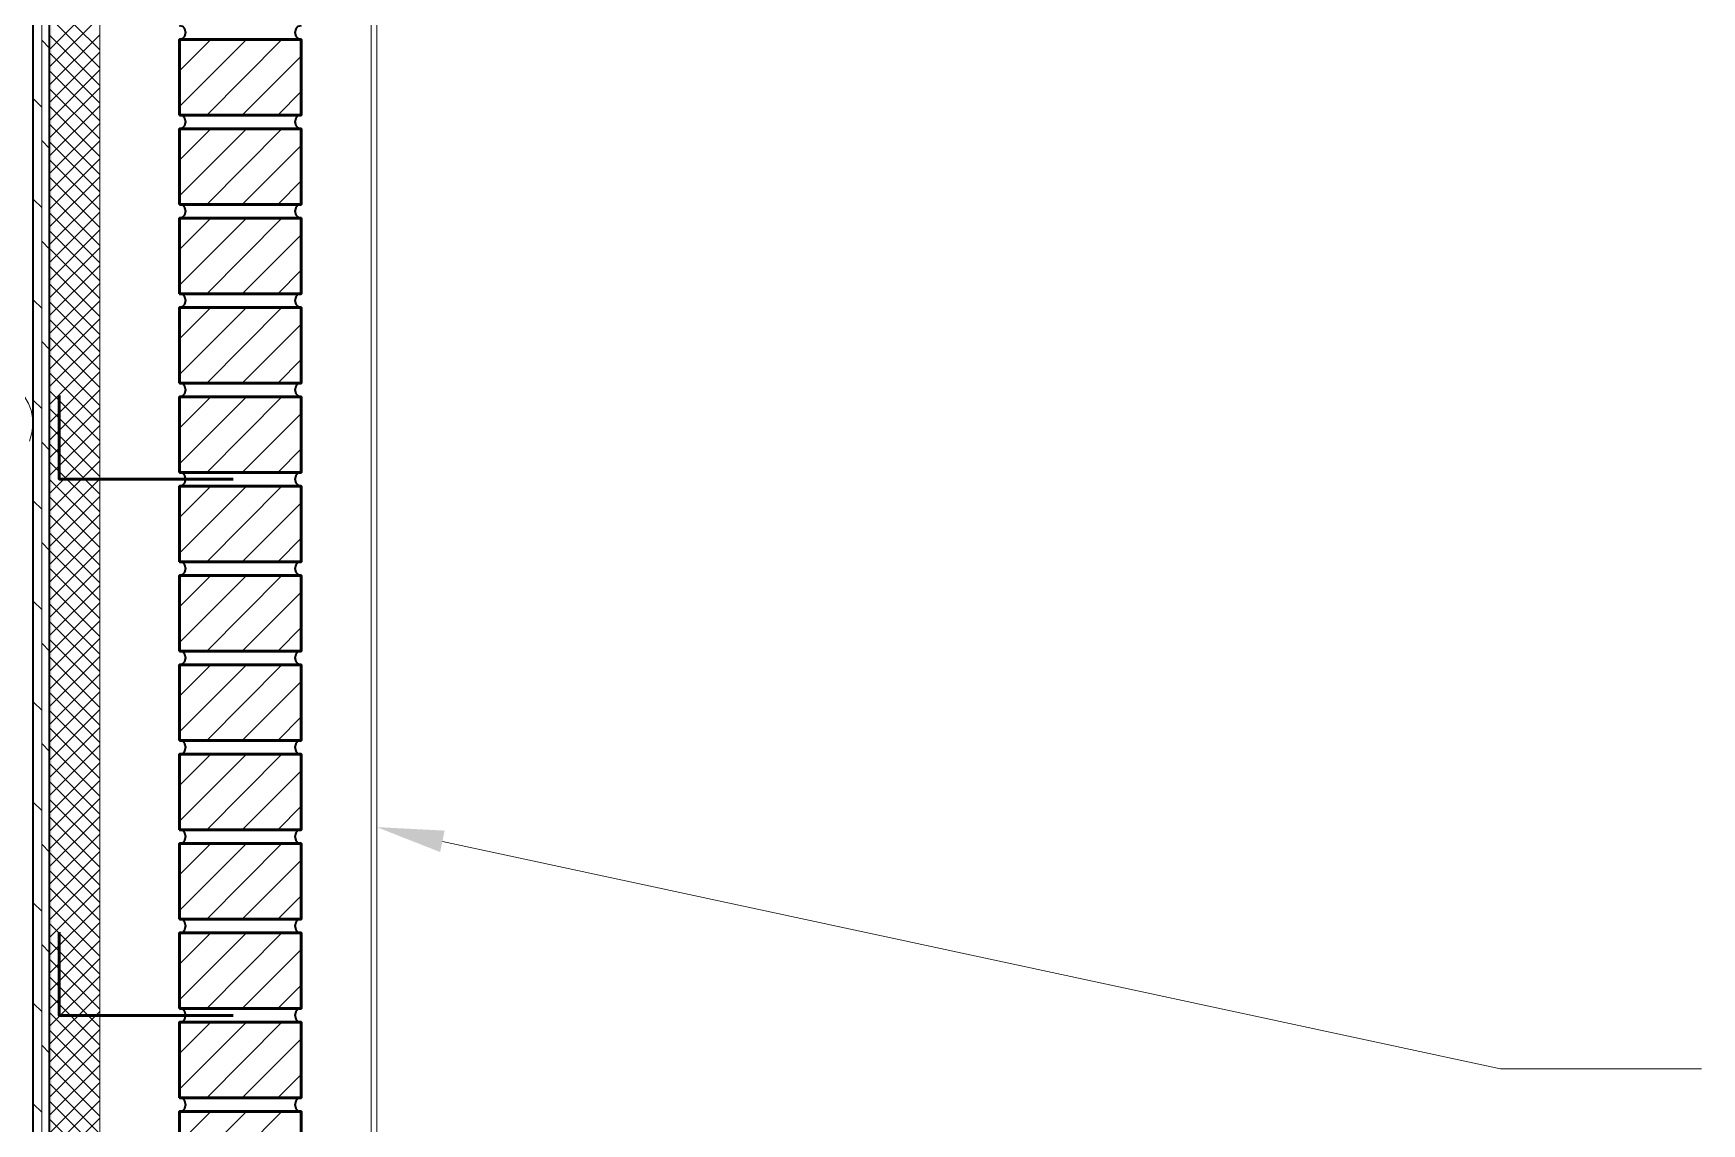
# Model space of a CAD drawing. Header units: inches. Extents: x 5 to 516, y -193 to 129.
# Drawn here: x 49.547 to 53.694, y -184.48 to -181.768 of the extents above; entities that cross this region are included whole.
import ezdxf

# ---------------------------------------------------------------- set-up
doc = ezdxf.new("R2010")
doc.units = ezdxf.units.IN
doc.header["$MEASUREMENT"] = 0
doc.layers.add('PDF7_Geometry', color=7, linetype='Continuous')
doc.layers.add('PDF7_Solid Fills', color=7, linetype='Continuous')

msp = doc.modelspace()

# ---------------------------------------------------------------- hatches: boundary and pattern name
at = {"layer": 'PDF7_Solid Fills', "transparency": 33554559}
h = msp.add_hatch(color=256, dxfattribs=at)
h.paths.add_polyline_path([(49.5935534, -190.8846732), (49.5879978, -189.5746731), (49.5879978, -190.8891177), (49.8679977, -190.8891177), (49.8702199, -190.8846734), (49.9935527, -190.8846734), (49.9935527, -190.8791178), (49.8668867, -190.8791178), (49.8646645, -190.8846734)])
h.paths.add_polyline_path([(49.5935532, -189.5757854), (49.5924421, -172.2280057), (49.5924421, -189.5757854)])

# ---------------------------------------------------------------- linework, layer by layer
at = {"layer": 'PDF7_Geometry', "lineweight": 35}
msp.add_lwpolyline([(49.545775, -172.2280057), (49.545775, -190.8946738), (49.5868862, -190.8946738), (49.5868862, -172.2280057)], close=True, dxfattribs=at)
at = {"layer": 'PDF7_Geometry', "lineweight": 15}
for points in [[(49.5679975, -190.8946733), (49.5679975, -172.2280051)], [(50.3868859, -190.788007), (50.3868859, -180.0513389), (50.3935526, -180.0446723), (50.3935526, -180.0380056)], [(50.4002198, -190.8035619), (50.4002198, -180.0346718), (50.3979976, -180.0291163), (50.392442, -180.026894)], [(49.7124417, -181.8091177), (49.5868862, -181.6846732)], [(49.5868867, -181.8080055), (49.7124423, -181.6824499)], [(49.7124417, -181.8535614), (49.5868862, -181.7280059)], [(49.5868867, -181.8513393), (49.7124423, -181.7268948)], [(49.5868867, -181.8046723), (49.5679979, -181.7846723)], [(49.7124417, -181.8980063), (49.5868862, -181.7724508)], [(49.5868867, -181.8957831), (49.7124423, -181.7713386)], [(49.9102194, -181.8613389), (49.9879972, -181.7835611)], [(49.9102194, -181.9502287), (50.0768861, -181.783562)], [(49.9779978, -181.9713389), (50.1646645, -181.7835612)], [(49.7124417, -181.941339), (49.5868862, -181.8168946)], [(49.5868867, -181.940228), (49.7124423, -181.8146724)], [(50.0657754, -181.9713389), (50.2124421, -181.8246723)], [(49.7124417, -181.9857839), (49.5868862, -181.8613395)], [(49.5868867, -181.9846729), (49.7124423, -181.8591173)], [(49.7124417, -182.0302277), (49.5868862, -181.9057832)], [(49.5868867, -182.0280056), (49.7124423, -181.9035611)], [(50.1546641, -181.9713389), (50.2124418, -181.9124501)], [(49.5679975, -181.9513386), (49.5468864, -181.9313386)], [(49.7124417, -182.0746726), (49.5868862, -181.949117)], [(49.5868867, -182.0724505), (49.7124423, -181.948006)], [(49.7124417, -182.1191175), (49.5868862, -181.9935619)], [(49.5868867, -182.1168954), (49.7124423, -181.9924509)], [(49.5868867, -182.0546723), (49.5679979, -182.0346723)], [(49.7124417, -182.1624502), (49.5868862, -182.0380058)], [(49.5868867, -182.1613391), (49.7124423, -182.0357836)], [(49.9102194, -182.0835611), (49.9879972, -182.0057833)], [(49.9102194, -182.1724509), (50.0768861, -182.0057843)], [(49.9779978, -182.1935612), (50.1646645, -182.0057834)], [(50.0657754, -182.1935612), (50.2124421, -182.0468945)], [(49.7124417, -182.2068951), (49.5868862, -182.0824507)], [(49.5868867, -182.205784), (49.7124423, -182.0802285)], [(49.7124417, -182.2513389), (49.5868862, -182.1257833)], [(49.5868867, -182.2491167), (49.7124423, -182.1246723)], [(50.1546641, -182.1935612), (50.2124418, -182.1346723)], [(49.5679975, -182.2013386), (49.5468864, -182.1813386)], [(49.7124417, -182.2957838), (49.5868862, -182.1702282)], [(49.5868867, -182.2935616), (49.7124423, -182.1691172)], [(49.7124417, -182.3391176), (49.5868862, -182.2146732)], [(49.5868867, -182.3380054), (49.7124423, -182.2124498)], [(49.9102194, -182.3057834), (49.9879972, -182.2280056)], [(49.9102194, -182.3946732), (50.0768861, -182.2280065)], [(49.9779978, -182.4157834), (50.1646645, -182.2280056)], [(49.5868867, -182.3046723), (49.5679979, -182.2846723)], [(49.7124417, -182.3835614), (49.5868862, -182.2591169)], [(49.5868867, -182.3824503), (49.7124423, -182.2568947)], [(50.0657754, -182.4157834), (50.2124421, -182.2691167)], [(49.7124417, -182.4280063), (49.5868862, -182.3035618)], [(49.5868867, -182.4257841), (49.7124423, -182.3013397)], [(49.7124417, -182.4724501), (49.5868862, -182.3468945)], [(49.5868867, -182.4702279), (49.7124423, -182.3457835)], [(50.1546641, -182.4157834), (50.2124418, -182.3568945)], [(49.7124417, -182.516895), (49.5868862, -182.3913394)], [(49.5868867, -182.5146728), (49.7124423, -182.3902284)], [(49.5679975, -182.4513387), (49.5468864, -182.4313387)], [(49.7124417, -182.5602277), (49.5868862, -182.4357832)], [(49.5868867, -182.5591177), (49.7124423, -182.4335622)], [(49.9102194, -182.5280056), (49.9879972, -182.4502278)], [(49.9102194, -182.6168954), (50.0768861, -182.4502287)], [(49.9779978, -182.6380057), (50.1646645, -182.4502279)], [(49.7124417, -182.6046726), (49.5868862, -182.4802281)], [(49.5868867, -182.6035615), (49.7124423, -182.4780059)], [(50.0657754, -182.6380057), (50.2124421, -182.491339)], [(49.5868867, -182.5546723), (49.5679979, -182.5346723)], [(49.7124417, -182.6491175), (49.5868862, -182.5235619)], [(49.5868867, -182.6468953), (49.7124423, -182.5224509)], [(49.7124417, -182.6935612), (49.5868862, -182.5680057)], [(49.5868867, -182.6913391), (49.7124423, -182.5668946)], [(49.7124417, -182.7368951), (49.5868862, -182.6124506)], [(49.5868867, -182.735784), (49.7124423, -182.6102284)], [(50.1546641, -182.6380057), (50.2124418, -182.5791168)], [(49.7124417, -182.78134), (49.5868862, -182.6568955)], [(49.5868867, -182.7802278), (49.7124423, -182.6546722)], [(49.5679975, -182.7013387), (49.5468864, -182.6813387)], [(49.7124417, -182.8257837), (49.5868862, -182.7013393)], [(49.5868867, -182.8235616), (49.7124423, -182.6991171)], [(49.9102194, -182.7502279), (49.9879972, -182.6724501)], [(49.9102194, -182.8391177), (50.0768861, -182.672451)], [(49.9779978, -182.8602279), (50.1646645, -182.6724501)], [(49.5868867, -182.8680054), (49.7124423, -182.7435609)], [(50.0657754, -182.8602279), (50.2124421, -182.7135612)], [(49.5868867, -182.8046723), (49.5679979, -182.7846723)], [(49.7124417, -182.8702286), (49.5868862, -182.7446731)], [(49.7124417, -182.9146724), (49.5868862, -182.7891168)], [(49.5868867, -182.9124503), (49.7124423, -182.7880058)], [(50.1546641, -182.8602279), (50.2124418, -182.801339)], [(49.7124417, -182.9580062), (49.5868862, -182.8335618)], [(49.5868867, -182.9568952), (49.7124423, -182.8313396)], [(49.7124417, -183.00245), (49.5868862, -182.8780055)], [(49.5868867, -183.0013389), (49.7124423, -182.8757834)], [(49.9102194, -182.9724501), (49.9879972, -182.8946723)], [(49.9102194, -183.0613399), (50.0768861, -182.8946732)], [(49.9779978, -183.0824501), (50.1646645, -182.8946724)], [(49.5679975, -182.9513387), (49.5468864, -182.9313387)], [(49.7124417, -183.0468949), (49.5868862, -182.9213393)], [(49.5868867, -183.0446728), (49.7124423, -182.9202283)], [(50.0657754, -183.0824501), (50.2124421, -182.9357835)], [(49.7124417, -183.0913398), (49.5868862, -182.9657842)], [(49.5868867, -183.0891177), (49.7124423, -182.9646732)], [(49.7124417, -183.1346725), (49.5868862, -183.0102281)], [(49.5868867, -183.1335614), (49.7124423, -183.0080059)], [(50.1546641, -183.0824501), (50.2124418, -183.0235613)], [(49.5868867, -183.0546724), (49.5679979, -183.0346724)], [(49.7124417, -183.1791174), (49.5868862, -183.054673)], [(49.5868867, -183.1780063), (49.7124423, -183.0524508)], [(49.7124417, -183.2235612), (49.5868862, -183.0980056)], [(49.5868867, -183.221339), (49.7124423, -183.0968946)], [(49.7124417, -183.2680061), (49.5868862, -183.1424505)], [(49.5868867, -183.2657839), (49.7124423, -183.1413395)], [(49.9102194, -183.1946723), (49.9879972, -183.1168945)], [(49.9102194, -183.2835621), (50.0768861, -183.1168955)], [(49.9779978, -183.3046724), (50.1646645, -183.1168946)], [(50.0657754, -183.3046724), (50.2124421, -183.1580057)], [(49.5679975, -183.2013387), (49.5468864, -183.1813387)], [(49.7124417, -183.3124498), (49.5868862, -183.1868943)], [(49.5868867, -183.3102277), (49.7124423, -183.1846721)], [(49.7124417, -183.3557837), (49.5868862, -183.2313392)], [(49.5868867, -183.3546726), (49.7124423, -183.229117)], [(49.7124417, -183.4002286), (49.5868862, -183.2757841)], [(49.5868867, -183.3991175), (49.7124423, -183.2735619)], [(50.1546641, -183.3046724), (50.2124418, -183.2457835)], [(49.5868867, -183.3046724), (49.5679979, -183.2846724)], [(49.7124417, -183.4446724), (49.5868862, -183.3191168)], [(49.5868867, -183.4424502), (49.7124423, -183.3180058)], [(49.7124417, -183.4891173), (49.5868862, -183.3635617)], [(49.5868867, -183.4868951), (49.7124423, -183.3624507)], [(49.9102194, -183.4168946), (49.9879972, -183.3391168)], [(49.9102194, -183.5057844), (50.0768861, -183.3391177)], [(49.9779978, -183.5268946), (50.1646645, -183.3391168)], [(49.5868867, -183.53134), (49.7124423, -183.4057845)], [(50.0657754, -183.5268946), (50.2124421, -183.3802279)], [(49.5679975, -183.4513387), (49.5468864, -183.4313387)], [(49.7124417, -183.53245), (49.5868862, -183.4080055)], [(49.7124417, -183.5768949), (49.5868862, -183.4524504)], [(49.5868867, -183.5757838), (49.7124423, -183.4502282)], [(50.1546641, -183.5268946), (50.2124418, -183.4680057)], [(49.7124417, -183.6213398), (49.5868862, -183.4957842)], [(49.5868867, -183.6191176), (49.7124423, -183.4946732)], [(49.5868867, -183.5546724), (49.5679979, -183.5346724)], [(49.7124417, -183.6657835), (49.5868862, -183.540228)], [(49.5868867, -183.6635614), (49.7124423, -183.5391169)], [(49.9102194, -183.6391168), (49.9879972, -183.561339)], [(49.9102194, -183.7280066), (50.0768861, -183.5613399)], [(49.9779978, -183.7491169), (50.1646645, -183.5613391)], [(49.7124417, -183.7102284), (49.5868862, -183.5846729)], [(49.5868867, -183.7080063), (49.7124423, -183.5824507)], [(50.0657754, -183.7491169), (50.2124421, -183.6024502)], [(49.7124417, -183.7535623), (49.5868862, -183.6291178)], [(49.5868867, -183.7524501), (49.7124423, -183.6268945)], [(49.5679975, -183.7013388), (49.5468864, -183.6813388)], [(49.7124417, -183.798006), (49.5868862, -183.6735616)], [(49.5868867, -183.796895), (49.7124423, -183.6713394)], [(50.1546641, -183.7491169), (50.2124418, -183.690228)], [(49.7124417, -183.8424509), (49.5868862, -183.7168954)], [(49.5868867, -183.8402277), (49.7124423, -183.7157832)], [(49.7124417, -183.8868947), (49.5868862, -183.7613391)], [(49.5868867, -183.8846726), (49.7124423, -183.7602281)], [(50.5635533, -183.7780057), (53.1935536, -184.3435613), (53.6935536, -184.3435613)], [(49.5868867, -183.8046724), (49.5679979, -183.7846724)], [(49.7124417, -183.9302285), (49.5868862, -183.8057841)], [(49.5868867, -183.9291175), (49.7124423, -183.8035619)], [(49.9102194, -183.8613391), (49.9879972, -183.7835613)], [(49.9102194, -183.9502289), (50.0768861, -183.7835622)], [(49.9779978, -183.9713391), (50.1646645, -183.7835613)], [(49.7124417, -183.9746723), (49.5868862, -183.8502278)], [(49.5868867, -183.9735612), (49.7124423, -183.8480057)], [(50.0657754, -183.9713391), (50.2124421, -183.8246724)], [(49.7124417, -184.0191172), (49.5868862, -183.8935616)], [(49.5868867, -184.0168951), (49.7124423, -183.8924506)], [(49.5679975, -183.9513388), (49.5468864, -183.9313388)], [(49.7124417, -184.0635621), (49.5868862, -183.9380065)], [(49.5868867, -184.06134), (49.7124423, -183.9368955)], [(50.1546641, -183.9713391), (50.2124418, -183.9135613)], [(49.7124417, -184.1080059), (49.5868862, -183.9824503)], [(49.5868867, -184.1057837), (49.7124423, -183.9802282)], [(49.7124417, -184.1513397), (49.5868862, -184.0268953)], [(49.5868867, -184.1502286), (49.7124423, -184.0246731)], [(49.9102194, -184.0835613), (49.9879972, -184.0057835)], [(49.9102194, -184.1724511), (50.0768861, -184.0057844)], [(49.9779978, -184.1935613), (50.1646645, -184.0057836)], [(49.5868867, -184.0546724), (49.5679979, -184.0346724)], [(49.5868867, -184.1946724), (49.7124423, -184.0691168)], [(50.0657754, -184.1935613), (50.2124421, -184.0468947)], [(49.7124417, -184.1957835), (49.5868862, -184.071339)], [(49.7124417, -184.2402284), (49.5868862, -184.1146728)], [(49.5868867, -184.2380062), (49.7124423, -184.1135618)], [(50.1546641, -184.1935613), (50.2124418, -184.1357836)], [(49.5679975, -184.2013388), (49.5468864, -184.1813388)], [(49.7124417, -184.2846721), (49.5868862, -184.1591166)], [(49.5868867, -184.28245), (49.7124423, -184.1580056)], [(49.7124417, -184.328006), (49.5868862, -184.2035615)], [(49.5868867, -184.3268949), (49.7124423, -184.2013393)], [(49.9102194, -184.3057835), (49.9879972, -184.2280057)], [(49.9102194, -184.3946733), (50.0768861, -184.2280067)], [(49.9779978, -184.4157836), (50.1646645, -184.2280058)], [(49.7124417, -184.3724509), (49.5868862, -184.2480064)], [(49.5868867, -184.3713398), (49.7124423, -184.2457842)], [(50.0657754, -184.4157836), (50.2124421, -184.2691169)], [(49.5868867, -184.3046725), (49.5679979, -184.2846725)], [(49.7124417, -184.4168947), (49.5868862, -184.2913391)], [(49.5868867, -184.4146725), (49.7124423, -184.2902281)], [(49.7124417, -184.4613396), (49.5868862, -184.335784)], [(49.5868867, -184.4591174), (49.7124423, -184.334673)], [(50.1546641, -184.4157836), (50.2124418, -184.3580058)], [(49.7124417, -184.5057845), (49.5868862, -184.3802289)], [(49.5868867, -184.5035623), (49.7124423, -184.3780068)], [(49.5679975, -184.4513388), (49.5468864, -184.4313388)], [(49.7124417, -184.5491172), (49.5868862, -184.4246727)], [(49.5868867, -184.5480061), (49.7124423, -184.4224505)], [(49.7124417, -184.5935621), (49.5868862, -184.4691176)], [(49.5868867, -184.5913399), (49.7124423, -184.4668955)], [(49.9102194, -184.5280058), (49.9879972, -184.450228)], [(49.9102194, -184.6168956), (50.0768861, -184.4502289)], [(49.9779978, -184.6380058), (50.1646645, -184.450228)]]:
    msp.add_lwpolyline(points, dxfattribs=at)
msp.add_lwpolyline([(49.7124417, -190.8946738), (49.7124417, -176.6857833), (49.5868862, -176.6857833), (49.5868862, -190.8946738)], close=True, dxfattribs=at)
at = {"layer": 'PDF7_Geometry', "lineweight": 35}
for points in [[(49.9102194, -181.783562), (49.9179972, -181.7802287), (49.9235527, -181.7746731), (49.9257749, -181.7657842), (49.9235527, -181.7580065), (49.9179972, -181.7513398), (49.9102194, -181.7491176)], [(50.2124418, -181.7491167), (50.204664, -181.7513389), (50.1991084, -181.7580056), (50.1968862, -181.7657834), (50.1991084, -181.7746723), (50.204664, -181.7802278), (50.2124418, -181.7835612)], [(49.9102194, -182.0057843), (49.9179972, -182.0024509), (49.9235527, -181.9968954), (49.9257749, -181.9880065), (49.9235527, -181.9802287), (49.9179972, -181.973562), (49.9102194, -181.9713398)], [(50.2124418, -181.9713389), (50.204664, -181.9735612), (50.1991084, -181.9802278), (50.1968862, -181.9880056), (50.1991084, -181.9968945), (50.204664, -182.0024501), (50.2124418, -182.0057834)], [(49.9102194, -182.2280065), (49.9179972, -182.2246732), (49.9235527, -182.2191176), (49.9257749, -182.2102287), (49.9235527, -182.2024509), (49.9179972, -182.1957843), (49.9102194, -182.193562)], [(50.2124418, -182.1935612), (50.204664, -182.1957834), (50.1991084, -182.2024501), (50.1968862, -182.2102279), (50.1991084, -182.2191167), (50.204664, -182.2246723), (50.2124418, -182.2280056)], [(49.9102194, -182.4502287), (49.9179972, -182.4468954), (49.9235527, -182.4413398), (49.9257749, -182.432451), (49.9235527, -182.4246732), (49.9179972, -182.4180065), (49.9102194, -182.4157843)], [(50.2124418, -182.4157834), (50.204664, -182.4180056), (50.1991084, -182.4246723), (50.1968862, -182.4324501), (50.1991084, -182.441339), (50.204664, -182.4468945), (50.2124418, -182.4502279)], [(49.9102194, -182.672451), (49.9179972, -182.6691176), (49.9235527, -182.6635621), (49.9257749, -182.6546732), (49.9235527, -182.6468954), (49.9179972, -182.6402287), (49.9102194, -182.6380065)], [(50.2124418, -182.6380057), (50.204664, -182.6402279), (50.1991084, -182.6468946), (50.1968862, -182.6546723), (50.1991084, -182.6635612), (50.204664, -182.6691168), (50.2124418, -182.6724501)], [(49.9102194, -182.8946732), (49.9179972, -182.8913399), (49.9235527, -182.8857843), (49.9257749, -182.8768954), (49.9235527, -182.8691177), (49.9179972, -182.862451), (49.9102194, -182.8602288)], [(50.2124418, -182.8602279), (50.204664, -182.8624501), (50.1991084, -182.8691168), (50.1968862, -182.8768946), (50.1991084, -182.8857835), (50.204664, -182.891339), (50.2124418, -182.8946724)], [(49.9102194, -183.1168955), (49.9179972, -183.1135621), (49.9235527, -183.1080066), (49.9257749, -183.0991177), (49.9235527, -183.0913399), (49.9179972, -183.0846732), (49.9102194, -183.082451)], [(50.2124418, -183.0824501), (50.204664, -183.0846724), (50.1991084, -183.091339), (50.1968862, -183.0991168), (50.1991084, -183.1080057), (50.204664, -183.1135613), (50.2124418, -183.1168946)], [(49.9102194, -183.3391177), (49.9179972, -183.3357844), (49.9235527, -183.3302288), (49.9257749, -183.3213399), (49.9235527, -183.3135621), (49.9179972, -183.3068955), (49.9102194, -183.3046732)], [(50.2124418, -183.3046724), (50.204664, -183.3068946), (50.1991084, -183.3135613), (50.1968862, -183.3213391), (50.1991084, -183.3302279), (50.204664, -183.3357835), (50.2124418, -183.3391168)], [(49.9102194, -183.5613399), (49.9179972, -183.5591177), (49.9235527, -183.552451), (49.9257749, -183.5435622), (49.9235527, -183.5357844), (49.9179972, -183.5291177), (49.9102194, -183.5268955)], [(50.2124418, -183.5268946), (50.204664, -183.5291168), (50.1991084, -183.5357835), (50.1968862, -183.5435613), (50.1991084, -183.5524502), (50.204664, -183.5591168), (50.2124418, -183.5613391)], [(49.9102194, -183.7835622), (49.9179972, -183.7813399), (49.9235527, -183.7746733), (49.9257749, -183.7657844), (49.9235527, -183.7580066), (49.9179972, -183.7513399), (49.9102194, -183.7491177)], [(50.2124418, -183.7491169), (50.204664, -183.7513391), (50.1991084, -183.7580058), (50.1968862, -183.7657835), (50.1991084, -183.7746724), (50.204664, -183.7813391), (50.2124418, -183.7835613)], [(49.9102194, -184.0057844), (49.9179972, -184.0035622), (49.9235527, -183.9968955), (49.9257749, -183.9880066), (49.9235527, -183.9802289), (49.9179972, -183.9735622), (49.9102194, -183.97134)], [(50.2124418, -183.9713391), (50.204664, -183.9735613), (50.1991084, -183.980228), (50.1968862, -183.9880058), (50.1991084, -183.9968947), (50.204664, -184.0035613), (50.2124418, -184.0057836)], [(49.9102194, -184.2280067), (49.9179972, -184.2257844), (49.9235527, -184.2191178), (49.9257749, -184.2102289), (49.9235527, -184.2024511), (49.9179972, -184.1957844), (49.9102194, -184.1935622)], [(50.2124418, -184.1935613), (50.204664, -184.1957836), (50.1991084, -184.2024502), (50.1968862, -184.210228), (50.1991084, -184.2191169), (50.204664, -184.2257836), (50.2124418, -184.2280058)], [(49.9102194, -184.4502289), (49.9179972, -184.4480067), (49.9235527, -184.44134), (49.9257749, -184.4335622), (49.9235527, -184.4246733), (49.9179972, -184.4180067), (49.9102194, -184.4157844)], [(50.2124418, -184.4157836), (50.204664, -184.4180058), (50.1991084, -184.4246725), (50.1968862, -184.4335614), (50.1991084, -184.4413391), (50.204664, -184.4480058), (50.2124418, -184.450228)]]:
    msp.add_lwpolyline(points, dxfattribs=at)
at = {"layer": 'PDF7_Geometry', "lineweight": 50}
for points in [[(49.9102194, -181.9713398), (49.9102194, -181.783562), (50.2124416, -181.783562), (50.2124416, -181.9713398)], [(49.9102194, -182.193562), (49.9102194, -182.0057843), (50.2124416, -182.0057843), (50.2124416, -182.193562)], [(49.9102194, -182.4157843), (49.9102194, -182.2280065), (50.2124416, -182.2280065), (50.2124416, -182.4157843)], [(49.9102194, -182.6380065), (49.9102194, -182.4502287), (50.2124416, -182.4502287), (50.2124416, -182.6380065)], [(49.9102194, -182.8602288), (49.9102194, -182.672451), (50.2124416, -182.672451), (50.2124416, -182.8602288)], [(49.9102194, -183.082451), (49.9102194, -182.8946732), (50.2124416, -182.8946732), (50.2124416, -183.082451)], [(49.9102194, -183.3046732), (49.9102194, -183.1168955), (50.2124416, -183.1168955), (50.2124416, -183.3046732)], [(49.9102194, -183.5268955), (49.9102194, -183.3391177), (50.2124416, -183.3391177), (50.2124416, -183.5268955)], [(49.9102194, -183.7491177), (49.9102194, -183.5613399), (50.2124416, -183.5613399), (50.2124416, -183.7491177)], [(49.9102194, -183.97134), (49.9102194, -183.7835622), (50.2124416, -183.7835622), (50.2124416, -183.97134)], [(49.9102194, -184.1935622), (49.9102194, -184.0057844), (50.2124416, -184.0057844), (50.2124416, -184.1935622)], [(49.9102194, -184.4157844), (49.9102194, -184.2280067), (50.2124416, -184.2280067), (50.2124416, -184.4157844)], [(49.9102194, -184.6380067), (49.9102194, -184.4502289), (50.2124416, -184.4502289), (50.2124416, -184.6380067)]]:
    msp.add_lwpolyline(points, close=True, dxfattribs=at)
for points in [[(50.0435529, -182.876895), (49.6113307, -182.876895), (49.6113307, -182.6691172)], [(50.0435529, -184.2113395), (49.6113307, -184.2113395), (49.6113307, -184.0035617)]]:
    msp.add_lwpolyline(points, dxfattribs=at)
at = {"layer": 'PDF7_Geometry', "lineweight": 15}
msp.add_open_spline([(49.5368858, -182.7824502), (49.5802747, -182.673228), (49.4557747, -182.5781354), (49.3624414, -182.6468946)], degree=3, dxfattribs=at)
at = {"layer": 'PDF7_Solid Fills', "lineweight": 50, "transparency": 33554559}
msp.add_solid([(50.5579968, -183.8046724), (50.4002191, -183.7424502), (50.569108, -183.7513391)], dxfattribs=at)

doc.saveas('drawing.dxf')
